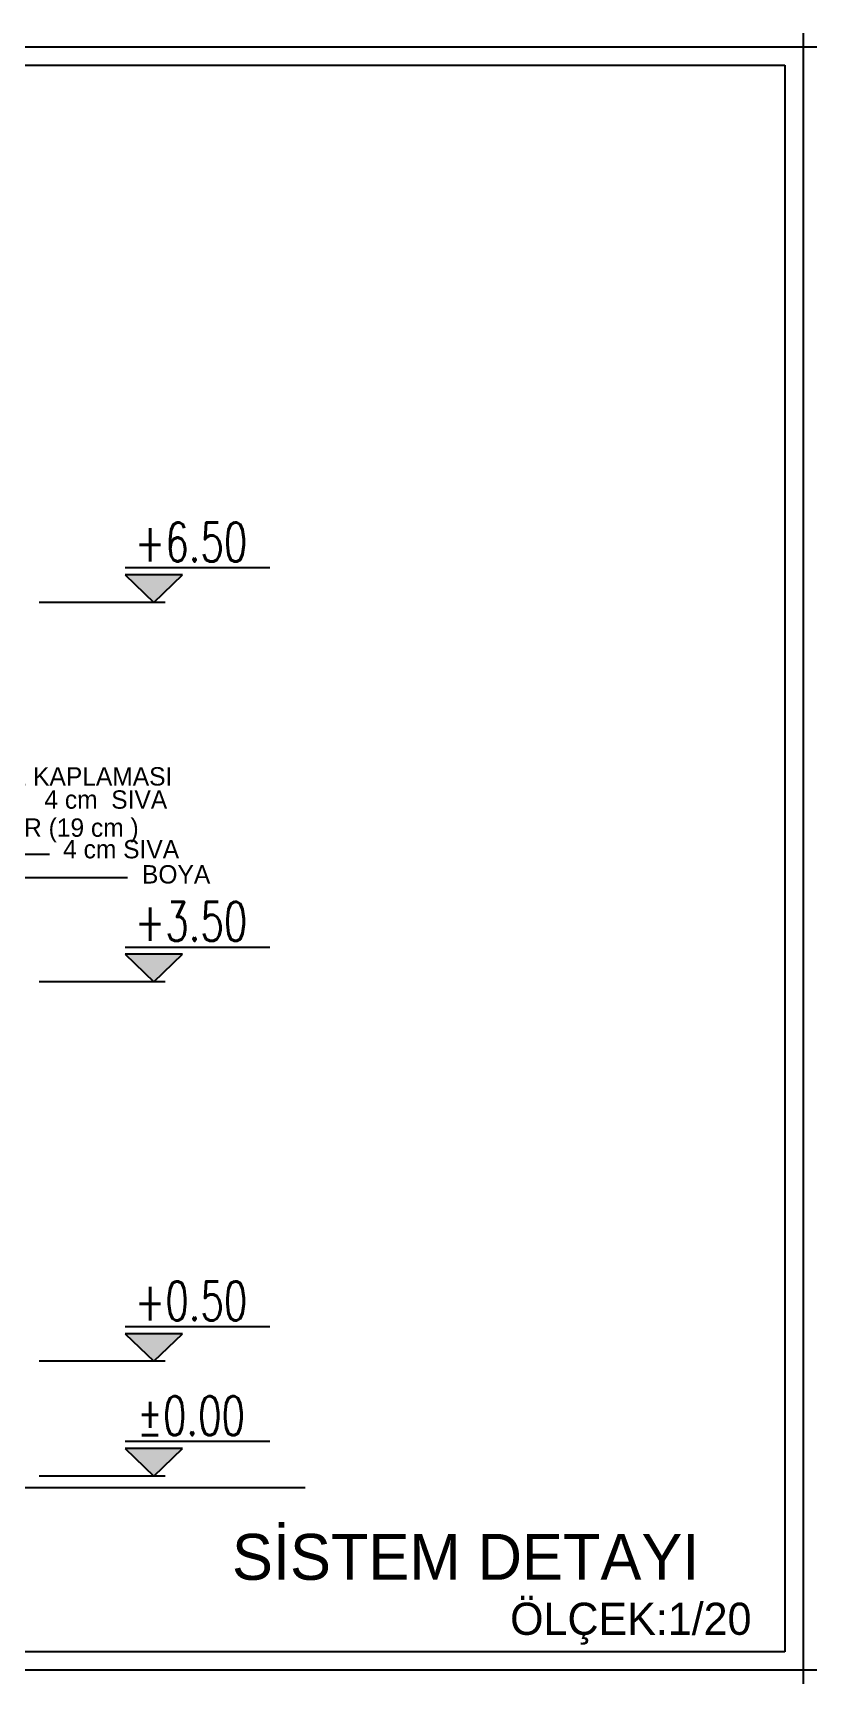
# Model space of a CAD drawing. Extents: x 3907.4 to 3911.57, y -3054.42 to -3053.7.
# Drawn here: x 3911.3976 to 3911.5683, y -3054.0561 to -3053.6965 of the extents above; entities that cross this region are included whole.
import ezdxf
from ezdxf.enums import TextEntityAlignment as Align

# ---------------------------------------------------------------- set-up
doc = ezdxf.new("R2010")
doc.units = 0
doc.header["$LTSCALE"] = 2
doc.header["$MEASUREMENT"] = 0
doc.layers.add('DUVAR', color=7, linetype='CONTINUOUS')
doc.layers.add('TEXT', color=11, linetype='CONTINUOUS')
doc.styles.add('İSİM', font='comicbd.ttf')
doc.styles.add('KAPı-PEN', font='simplex.shx', dxfattribs={"width": 0.7, "height": 10})
doc.styles.add('ÖLÇÜ', font='stylu.ttf', dxfattribs={"width": 0.5})

msp = doc.modelspace()

# ---------------------------------------------------------------- hatches: boundary and pattern name
at = {"layer": 'TEXT'}
for points in [[(3911.41764, -3053.8145), (3911.43014, -3053.8145), (3911.42389, -3053.8205)], [(3911.41764, -3053.89715), (3911.43014, -3053.89715), (3911.42389, -3053.90315)], [(3911.41764, -3053.9798), (3911.43014, -3053.9798), (3911.42389, -3053.9858)], [(3911.41764, -3054.0048), (3911.43014, -3054.0048), (3911.42389, -3054.0108)]]:
    msp.add_hatch(color=3, dxfattribs=at).paths.add_polyline_path(points)

# ---------------------------------------------------------------- linework, layer by layer
at = {"layer": 'DUVAR', "color": 4}
msp.add_line((3911.32478, -3054.0133), (3911.45684, -3054.0133), dxfattribs=at)
at = {"layer": 'TEXT', "color": 30}
for p, q in [((3911.56529, -3053.69648), (3911.56529, -3054.05608)), ((3911.09881, -3053.69948), (3911.56829, -3053.69948)), ((3911.56829, -3054.05308), (3911.09881, -3054.05308))]:
    msp.add_line(p, q, dxfattribs=at)
at = {"layer": 'TEXT', "color": 5, "ltscale": 50}
for p, q in [((3911.10581, -3053.70348), (3911.56129, -3053.70348)), ((3911.56129, -3053.70348), (3911.56129, -3054.04908)), ((3911.56129, -3054.04908), (3911.10581, -3054.04908))]:
    msp.add_line(p, q, dxfattribs=at)
at = {"layer": 'TEXT', "color": 3}
for p, q in [((3911.44915, -3053.813), (3911.41764, -3053.813)), ((3911.41764, -3053.8145), (3911.42389, -3053.8205)), ((3911.43014, -3053.8145), (3911.41764, -3053.8145)), ((3911.42389, -3053.8205), (3911.43014, -3053.8145)), ((3911.42639, -3053.8205), (3911.39889, -3053.8205)), ((3911.40117, -3053.87543), (3911.34644, -3053.87543)), ((3911.41817, -3053.88052), (3911.34644, -3053.88052)), ((3911.44915, -3053.89565), (3911.41764, -3053.89565)), ((3911.41764, -3053.89715), (3911.42389, -3053.90315)), ((3911.43014, -3053.89715), (3911.41764, -3053.89715)), ((3911.42389, -3053.90315), (3911.43014, -3053.89715)), ((3911.42639, -3053.90315), (3911.39889, -3053.90315)), ((3911.44915, -3053.9783), (3911.41764, -3053.9783)), ((3911.41764, -3053.9798), (3911.42389, -3053.9858)), ((3911.43014, -3053.9798), (3911.41764, -3053.9798)), ((3911.42389, -3053.9858), (3911.43014, -3053.9798)), ((3911.42639, -3053.9858), (3911.39889, -3053.9858)), ((3911.44915, -3054.0033), (3911.41764, -3054.0033)), ((3911.43014, -3054.0048), (3911.41764, -3054.0048)), ((3911.41764, -3054.0048), (3911.42389, -3054.0108)), ((3911.42389, -3054.0108), (3911.43014, -3054.0048)), ((3911.42639, -3054.0108), (3911.39889, -3054.0108))]:
    msp.add_line(p, q, dxfattribs=at)

# ---------------------------------------------------------------- texts
at = {"layer": 'TEXT', "color": 3, "style": 'ÖLÇÜ'}
for s, p in [('DIS CEPHE KAPLAMASI', (3911.36728, -3053.86039)), ('4 cm  SIVA', (3911.40005, -3053.86544)), ('W SINIFI DUVAR (19 cm )', (3911.35759, -3053.87155)), ('4 cm SIVA', (3911.40413, -3053.87625)), ('BOYA', (3911.42131, -3053.88173))]:
    msp.add_text(s, height=0.004, dxfattribs=at).set_placement(p)
at = {"layer": 'TEXT', "style": 'İSİM'}
for s, height, p in [('SİSTEM DETAYI', 0.01, (3911.4409, -3054.03339)), ('ÖLÇEK:1/20', 0.007, (3911.50147, -3054.04538))]:
    msp.add_text(s, height=height, dxfattribs=at).set_placement(p)
at = {"layer": 'TEXT', "color": 3, "style": 'KAPı-PEN', "width": 0.7}
for tag, text, p in [('+6.50', '+6.50', (3911.432, -3053.8116)), ('+3.50', '+3.50', (3911.432, -3053.89425)), ('+0.50', '+0.50', (3911.432, -3053.9769)), ('±0.00', '±0.00', (3911.432, -3054.0019))]:
    msp.add_attdef(tag, text=text, height=0.0085, dxfattribs=at).set_placement(p, align=Align.CENTER)

doc.saveas('drawing.dxf')
